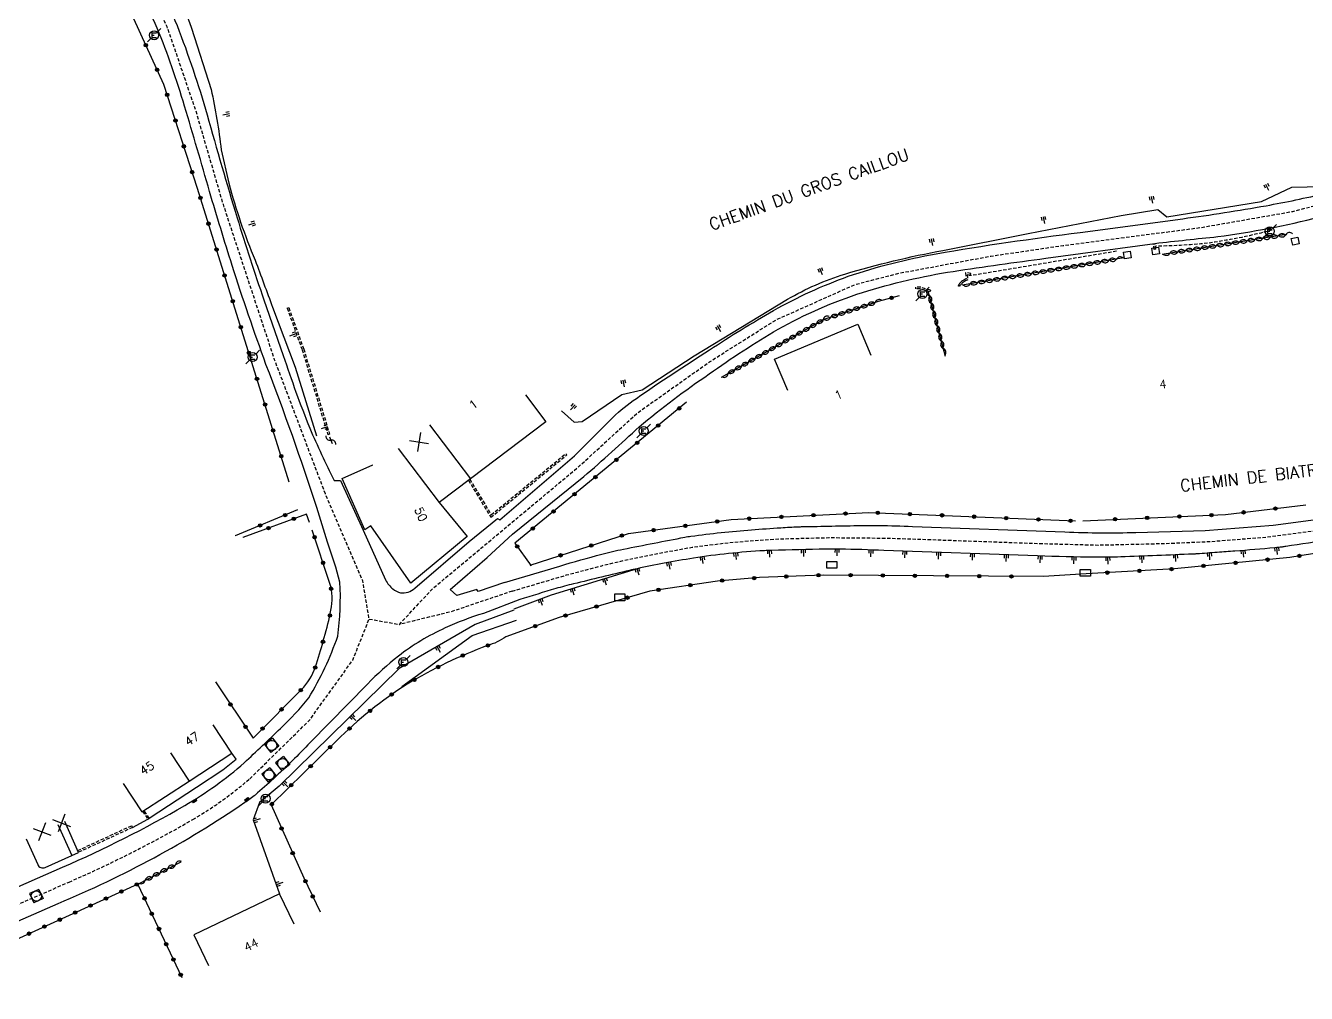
# Model space of a CAD drawing. Header units: millimetres. Extents: x 151000 to 152000, y 111999 to 113000.
# Drawn here: x 151677 to 151866.2, y 112714.3 to 112857.3 of the extents above; entities that cross this region are included whole.
import ezdxf
from ezdxf.enums import TextEntityAlignment as Align

# ---------------------------------------------------------------- set-up
doc = ezdxf.new("R2010")
doc.units = ezdxf.units.MM
doc.linetypes.add('DASHED', pattern=[0.75, 0.5, -0.25])
doc.layers.get('0').update_dxf_attribs({"linetype": 'CONTINUOUS'})
for name, color, linetype in [('W0001', 6, 'DASHED'), ('W0008', 7, 'CONTINUOUS'), ('W0100', 7, 'CONTINUOUS'), ('W0112', 1, 'DASHED'), ('W0211', 2, 'CONTINUOUS'), ('W0220', 5, 'DASHED'), ('W0310', 3, 'CONTINUOUS'), ('W0322', 7, 'CONTINUOUS'), ('W0334', 7, 'CONTINUOUS'), ('W0400', 7, 'CONTINUOUS'), ('W0420', 7, 'CONTINUOUS'), ('W0471', 7, 'CONTINUOUS'), ('W0989', 7, 'CONTINUOUS'), ('W0991', 7, 'CONTINUOUS'), ('W1102', 7, 'CONTINUOUS'), ('W1471', 7, 'CONTINUOUS')]:
    doc.layers.add(name, color=color, linetype=linetype)
doc.styles.get("Standard").update_dxf_attribs({"font": 'romans.shx', "width": 0.85})

# ---------------------------------------------------------------- blocks, each defined once
blk = doc.blocks.new('t211o')
at = {"color": 0, "linetype": 'Continuous'}
for p, q in [((-0.29, 0.5), (-0.29, 0)), ((0, 1), (0, 0)), ((0.29, 0.5), (0.29, 0))]:
    blk.add_line(p, q, dxfattribs=at)
blk = doc.blocks.new('t322o')
at = {"color": 0, "linetype": 'Continuous'}
for radius in [0.25, 0.15]:
    blk.add_circle((0, 0), radius, dxfattribs=at)
blk = doc.blocks.new('t991o')
at = {"color": 0, "linetype": 'Continuous'}
for p, q in [((-1, 1), (1, -1)), ((-1, -1), (1, 1))]:
    blk.add_line(p, q, dxfattribs=at)
blk = doc.blocks.new('t310o')
at = {"color": 0, "linetype": 'Continuous'}
for centre, start, end in [((-0.5, 0.38), 216.8699, 323.1304), ((0.5, -0.37), 36.8699, 143.1303)]:
    blk.add_arc(centre, 0.625, start, end, dxfattribs=at)
blk = doc.blocks.new('T471')
for p, q in [((-0.333334, 0.333334), (-0.333334, -0.333334)), ((-0.333334, 0.333334), (0.333334, 0.333334)), ((-0.333334, 0), (0, 0)), ((0.500001, 0.500001), (1.000002, 1.000002)), ((-0.500001, -0.500001), (-1.000002, -1.000002)), ((-0.333334, -0.333334), (0.333334, -0.333334))]:
    blk.add_line(p, q)
blk.add_ellipse((0, 0), major_axis=(0.471405, 0.471405), ratio=1, start_param=5.4977871438, end_param=11.780972451)
blk = doc.blocks.new('t112o')
at = {"color": 0, "linetype": 'Continuous'}
for p, q in [((-0.5, 0.5), (0.5, 0.5)), ((-0.5, -0.5), (-0.5, 0.5)), ((0.5, 0.5), (0.5, -0.5)), ((0.5, -0.5), (-0.5, -0.5))]:
    blk.add_line(p, q, dxfattribs=at)
blk = doc.blocks.new('T400')
for p, q in [((-0.15, 0.3), (0.15, 0.3)), ((-0.15, -0.25), (-0.15, 0.3)), ((-0.15, 0.15), (0.15, 0.15)), ((-0.15, 0), (0.15, 0)), ((0.15, 0.3), (0.15, -0.25)), ((-0.15, -0.15), (0.15, -0.15)), ((-0.15, -0.25), (-0.15, -0.3)), ((-0.15, -0.3), (0.15, -0.3)), ((0.15, -0.3), (0.15, -0.25))]:
    blk.add_line(p, q)
blk = doc.blocks.new('T420')
for p, q in [((0.75, 0.75), (-0.75, 0.75)), ((-0.75, 0.75), (-0.75, -0.75)), ((0.75, 0.75), (0.75, -0.75)), ((0.75, -0.75), (-0.75, -0.75))]:
    blk.add_line(p, q)
blk.add_ellipse((0, 0), major_axis=(-0.53, 0.53), ratio=1, start_param=3.926991, end_param=10.210176)
blk = doc.blocks.new('T1471')
at = {"color": 0, "linetype": 'Continuous', "flags": 128}
blk.add_lwpolyline([(-0.75, -0.5), (-0.75, 0.5), (0.75, 0.5), (0.75, -0.5), (-0.75, -0.5)], dxfattribs=at)

msp = doc.modelspace()

# ---------------------------------------------------------------- linework, layer by layer
at = {"layer": 'W0001', "flags": 128}
for points in [[(151710.1, 112745.99), (151718.93, 112754.65), (151725.31, 112763.51), (151727.73, 112769.59), (151726.8, 112775.22), (151721.28, 112788.08), (151713.78, 112807.88), (151706.2, 112830.84), (151702.14, 112844.74), (151697.91, 112857.09), (151692.27, 112868.88), (151682.23, 112888.93), (151670.9, 112917.07), (151663.98, 112936.3), (151660.24, 112949.15), (151657.21, 112964.17), (151655.55, 112977.86), (151654.42, 112991.9), (151653.85, 113000)], [(151727.73, 112769.59), (151732.2, 112768.8), (151737.07, 112774.05), (151758.76, 112792.18), (151767.41, 112800.1), (151777.99, 112807.59), (151787.81, 112813.8), (151799.54, 112819.05), (151806.02, 112820.71), (151819.57, 112823.23), (151830.22, 112824.8), (151850.48, 112827.44), (151864.15, 112829.83), (151877, 112833.21), (151885, 112837.19), (151892.2, 112844.16), (151897.1, 112850.44), (151905.18, 112863.48), (151911.8, 112874.45), (151918.16, 112885.01), (151922.75, 112890.97), (151930.32, 112902.58), (151945.84, 112934.13), (151965.19, 112972.11), (151981.3, 113000)], [(151748.85, 112773.72), (151756.9, 112776.11), (151762.08, 112777.48), (151765.74, 112778.35), (151770.56, 112779.33), (151775.45, 112780.21), (151780.26, 112780.82), (151783.85, 112781.15), (151788.52, 112781.45), (151795.65, 112781.63), (151804.65, 112781.55), (151818.96, 112781.04), (151826.95, 112780.75), (151835.4, 112780.53), (151845.08, 112780.76), (151852.1, 112781.06), (151860.41, 112781.72), (151870.12, 112783), (151879.72, 112784.36), (151894.09, 112787.05), (151918.86, 112792.2), (151939.29, 112796.57), (151956.81, 112800.51), (151971.73, 112804.27), (151984.37, 112808.18), (151994.36, 112811.47), (152000, 112813.37)], [(151748.85, 112773.72), (151739.82, 112770.66), (151732.2, 112768.8), (151732.2, 112768.8)]]:
    msp.add_lwpolyline(points, dxfattribs=at)
at = {"layer": 'W0001'}
msp.add_lwpolyline([(151419.54, 112499.27), (151425.05, 112508.65), (151429.48, 112517.82), (151434.62, 112527.53), (151436.08, 112529.46), (151438.25, 112532.01), (151452.31, 112547.08), (151485.38, 112582.76), (151510.29, 112609.76, -0.014174), (151517.79, 112617.68, -0.004488), (151521.92, 112621.73), (151547.21, 112645.94), (151555.2, 112653.33), (151561.51, 112658.87), (151569.26, 112665.36), (151595.92, 112687.3), (151599.81, 112690.45, -0.064202), (151620.29, 112702.91), (151638.81, 112711.18), (151650.38, 112716.21), (151654.96, 112718.25), (151683.41, 112730.73, 0.029014), (151701.69, 112739.97, 0.045765), (151710.1, 112745.99, 0.066654)], format="xyb", dxfattribs=at)
at = {"layer": 'W0008', "flags": 128}
for points in [[(151709.28, 112748.35, 0.0045), (151714.64, 112753.44, 0.037), (151718.82, 112757.97, 0.0529), (151723.1, 112767.04, 0.0467), (151723.42, 112775.06, 0.0243), (151721.58, 112780.93), (151720.01, 112786.07, 0.0132), (151712.5, 112807.23, -0.0105), (151707.5, 112821.83, -0.0045), (151704.16, 112832.78, 0.0044), (151700.47, 112845.37, 0.0255), (151696.45, 112856.89, 0.0189), (151690.81, 112868.47), (151686.37, 112877.13, -0.0123), (151680.65, 112888.65, -0.0133), (151675.57, 112901.13, -0.0032), (151669.35, 112917.14, -0.0055), (151663.02, 112934.84, -0.0151), (151659.35, 112946.03, -0.0267), (151656.19, 112960.53, -0.0212), (151653.72, 112979.52, 0.0017), (151652.64, 112993.76, 0.004685), (151651.97, 113000, 0.004685)], [(151693.73, 112869.29, -0.0208), (151699.37, 112857.29, -0.0218), (151703.81, 112844.11, 0.0056), (151708.23, 112828.9, 0.0085), (151712.19, 112816.77), (151715.06, 112808.54, 0.0162), (151718.96, 112797.81, 0.0148), (151722.56, 112790.09), (151723.5, 112790.07), (151726.84, 112782.72), (151730.17, 112775.37, 0.1197), (151731.25, 112774.04, 0.1191), (151732.35, 112773.49, 0.2167), (151734.46, 112774.14), (151742.53, 112781.05), (151746.68, 112784.46), (151747.06, 112784.27), (151758.08, 112793.72), (151763.72, 112799.39, -0.0434), (151767.2, 112802.2, -0.0111), (151778.01, 112809.37, -0.0156), (151787.48, 112815.19, -0.0424), (151798.5, 112820.24, -0.0383), (151811.46, 112823.56, -0.0129), (151832.77, 112826.71), (151847.89, 112828.76, 0.0114), (151860.2, 112830.68, 0.0138), (151868.98, 112832.51, 0.0389)], [(151747.71, 112774.98), (151743.85, 112773.67), (151743.66, 112773.94), (151740.67, 112773.05), (151739.69, 112773.96), (151745.15, 112778.68), (151748.91, 112782.14), (151759.44, 112790.64, 0.0091), (151767.62, 112798, -0.0266), (151777.96, 112805.81, -0.0239), (151788.13, 112812.41, -0.0504), (151800.58, 112817.86, -0.037), (151813.99, 112820.97, -0.0069), (151827.67, 112822.9), (151843.78, 112825.1, -0.0036), (151853.07, 112826.11, 0.0277), (151868.11, 112828.99, 0.0195)], [(151883.07, 112783.26, -0.000073), (151869.8, 112781.31, -0.000042), (151863.14, 112780.33, -0.000474), (151862.56, 112780.24, -0.014098), (151861.52, 112780.12, -0.002467), (151855.6, 112779.63, -0.001114), (151853, 112779.44, -0.000968), (151850, 112779.22, -0.007201), (151849.43, 112779.19, -0.000387), (151838.74, 112778.77, -0.012901), (151834.91, 112778.72, -0.005844), (151826.46, 112778.92), (151803.77, 112779.74, 0.003497), (151797.26, 112779.93, 0.011109), (151795.21, 112779.93, 0.000927), (151787.22, 112779.73, 0.006721), (151786.12, 112779.69, 0.012931), (151780.81, 112779.27, 0.013202), (151775.64, 112778.59, 0.006789), (151771.31, 112777.84, 0.00729), (151767.3, 112777.03, 0.005265), (151766.19, 112776.78, 0.000702), (151757.92, 112774.79, 0.011987), (151755.3, 112774.09, 0.005853), (151749.99, 112772.46)], [(151747.71, 112774.98), (151755.88, 112777.43, -0.007948), (151762.11, 112779.18, -0.015786), (151765.28, 112779.92, -0.001409), (151774.35, 112781.69, -0.014134), (151775.26, 112781.84, -0.007284), (151779.71, 112782.37, -0.007178), (151784.23, 112782.78, -0.002803), (151788.56, 112783.09, -0.004795), (151791.1, 112783.23, -0.006162), (151791.77, 112783.25, -0.000484), (151800.4, 112783.42, -0.009), (151803.08, 112783.42, -0.004941), (151807.97, 112783.29), (151830.48, 112782.46, 0.007798), (151835.89, 112782.34, 0.008307), (151840.96, 112782.4), (151851.21, 112782.68), (151861.27, 112783.48), (151875.35, 112785.34, 0.006145)], [(151749.99, 112772.46), (151744.6, 112770.43, 0.0319), (151738.97, 112768.27, 0.057), (151732.05, 112764.12, 0.0337), (151727.51, 112759.99), (151719.03, 112751.34, -0.014), (151713.61, 112746, -0.0072), (151710.93, 112743.64), (151710.93, 112743.64)]]:
    msp.add_lwpolyline(points, format="xyb", dxfattribs=at)
at = {"layer": 'W0008'}
for points in [[(151450.56, 112548.71), (151483.63, 112584.38), (151508.52, 112611.37, -0.014151), (151516.1, 112619.38, -0.004491), (151520.26, 112623.45), (151545.57, 112647.68), (151553.6, 112655.11), (151559.95, 112660.69), (151567.73, 112667.2), (151594.41, 112689.15), (151598.31, 112692.31, -0.064213), (151619.32, 112705.09), (151637.85, 112713.37), (151649.42, 112718.39), (151653.99, 112720.43), (151682.46, 112732.92, 0.029019), (151700.49, 112742.03, 0.050184), (151709.28, 112748.35)], [(151456.64, 112548.45), (151487.74, 112582.01), (151515.53, 112612.07, -0.007624), (151524.14, 112620.77), (151550.65, 112646.09), (151557.44, 112652.34), (151570.51, 112663.44), (151601.04, 112688.47, -0.071873), (151627.24, 112703.69), (151681.8, 112727.57, 0.051598), (151709.37, 112742.51, 0.011854), (151710.93, 112743.64)]]:
    msp.add_lwpolyline(points, format="xyb", dxfattribs=at)
at = {"layer": 'W0100', "flags": 128}
for points in [[(151789.56, 112803.38), (151787.61, 112807.99), (151799.9, 112813.19), (151801.85, 112808.59), (151801.85, 112808.59)], [(151750.82, 112802.74), (151753.83, 112798.75), (151742.69, 112790.33), (151738.06, 112786.83), (151742.23, 112781.77), (151733.91, 112774.9), (151727.97, 112783.35), (151727.09, 112782.8), (151723.73, 112790.38), (151728.3, 112792.4), (151728.3, 112792.4)]]:
    msp.add_lwpolyline(points, dxfattribs=at)
at = {"layer": 'W0100'}
for points in [[(151691.41, 112745.29), (151694.14, 112741.1), (151701.14, 112745.65), (151707.45, 112749.75), (151704.72, 112753.94)], [(151716.65, 112724.49), (151714.49, 112729), (151701.82, 112722.91), (151703.99, 112718.41)]]:
    msp.add_lwpolyline(points, dxfattribs=at)
msp.add_lwpolyline([(151677.07, 112737.1), (151678.78, 112733.31, 0.435492), (151679.89, 112732.89), (151683.82, 112734.67), (151684.81, 112735.11), (151682.79, 112739.68)], format="xyb", dxfattribs=at)
at = {"layer": 'W0112'}
for p, q in [((151843.69, 112824.2), (151843.6, 112824.99)), ((151843.94, 112824.23), (151843.84, 112825.02)), ((151815.79, 112820.77), (151815.9, 112819.86)), ((151816.59, 112820.67), (151815.79, 112820.77)), ((151816.08, 112820.48), (151816.16, 112819.72)), ((151816.56, 112820.42), (151816.08, 112820.48)), ((151809.15, 112818.38), (151808.49, 112818.4)), ((151809.19, 112818.63), (151808.5, 112818.65)), ((151810.56, 112817.96), (151809.15, 112818.38)), ((151810.63, 112818.2), (151809.19, 112818.63)), ((151814.79, 112818.95), (151814.72, 112818.85)), ((151814.86, 112819.06), (151814.79, 112818.95)), ((151814.93, 112819.16), (151814.86, 112819.06)), ((151815.01, 112819.26), (151814.93, 112819.16)), ((151815, 112818.82), (151814.93, 112818.72)), ((151815.07, 112818.92), (151815, 112818.82)), ((151815.09, 112819.35), (151815.01, 112819.26)), ((151815.13, 112819.02), (151815.07, 112818.92)), ((151815.23, 112819.48), (151815.09, 112819.35)), ((151815.2, 112819.1), (151815.13, 112819.02)), ((151815.27, 112819.18), (151815.2, 112819.1)), ((151815.38, 112819.59), (151815.23, 112819.48)), ((151815.38, 112819.28), (151815.27, 112819.18)), ((151815.55, 112819.69), (151815.38, 112819.59)), ((151815.52, 112819.38), (151815.38, 112819.28)), ((151815.67, 112819.47), (151815.52, 112819.38)), ((151815.72, 112819.78), (151815.55, 112819.69)), ((151815.83, 112819.55), (151815.67, 112819.47)), ((151815.9, 112819.86), (151815.72, 112819.78)), ((151816.16, 112819.72), (151815.83, 112819.55)), ((151715.63, 112815.53), (151717.83, 112809.4)), ((151715.86, 112815.61), (151718.07, 112809.49)), ((151717.83, 112809.4), (151721.65, 112796.82)), ((151718.07, 112809.49), (151721.89, 112796.9)), ((151745.71, 112784.63), (151756.92, 112793.84)), ((151745.78, 112785.01), (151756.76, 112794.03)), ((151742.39, 112790.1), (151745.71, 112784.63)), ((151742.59, 112790.25), (151745.78, 112785.01))]:
    msp.add_line(p, q, dxfattribs=at)
for points in [[(151843.6, 112824.99), (151843.84, 112825.02)], [(151843.94, 112824.23), (151843.69, 112824.2)], [(151816.56, 112820.42), (151816.59, 112820.67)], [(151808.49, 112818.4), (151808.5, 112818.65)], [(151814.93, 112818.72), (151814.72, 112818.85)], [(151810.63, 112818.2), (151810.56, 112817.96)], [(151715.63, 112815.53), (151715.86, 112815.61)], [(151721.89, 112796.9), (151721.65, 112796.82)], [(151756.76, 112794.03), (151756.92, 112793.84)], [(151742.39, 112790.1), (151742.59, 112790.25)], [(151694.27, 112741.19), (151695.04, 112740.01), (151695.25, 112740.15), (151694.48, 112741.32)], [(151684.69, 112735.38), (151692.64, 112739.06), (151692.77, 112738.79), (151684.81, 112735.11)]]:
    msp.add_lwpolyline(points, dxfattribs=at)
at = {"layer": 'W0211', "flags": 128}
for points in [[(151677.89, 112905.53), (151683.33, 112892.9, 0.0233), (151695.49, 112870.16, -0.0472), (151701.49, 112856.9), (151704.4, 112847.86, -0.0221), (151705.89, 112838.93), (151707.01, 112833.99, 0.0353), (151710.9, 112822.62, -0.0002), (151713.48, 112815.66), (151716.83, 112806.83), (151719.98, 112796.68), (151719.98, 112796.68)], [(151756.13, 112800.38), (151758, 112798.67), (151759.22, 112798.81), (151765.07, 112802.8), (151768.05, 112803.48), (151775.74, 112808.47), (151789.54, 112816.85, -0.0579), (151798, 112820.57, -0.029), (151812.49, 112824.06), (151825.05, 112826.58), (151838.8, 112829.22), (151844.2, 112830.14), (151845.53, 112829.03), (151859.53, 112831.29), (151864.02, 112833.44), (151868.52, 112833.51, 0.069)]]:
    msp.add_lwpolyline(points, format="xyb", dxfattribs=at)
for points in [[(151767.3, 112777.03), (151754.6, 112773.13), (151749.08, 112771.04)], [(151833.63, 112776.28), (151827.35, 112775.86)], [(151749.12, 112770.89), (151743.41, 112768.78), (151732.17, 112762.28), (151714.45, 112744.92), (151714.45, 112744.92)], [(151732.58, 112759.63), (151742.95, 112767.14), (151749.5, 112769.45)]]:
    msp.add_lwpolyline(points, dxfattribs=at)
at = {"layer": 'W0211'}
msp.add_lwpolyline([(151714.45, 112744.92), (151711.52, 112742.48), (151710.62, 112739.92), (151714.49, 112729)], dxfattribs=at)
at = {"layer": 'W0220', "flags": 128}
msp.add_lwpolyline([(151861.11, 112827.07, -0.0284), (151852.05, 112825.19, -0.0247), (151844.03, 112824.7), (151844.03, 112824.7)], format="xyb", dxfattribs=at)
msp.add_lwpolyline([(151838.13, 112823.94), (151816.29, 112820.29), (151816.29, 112820.29)], dxfattribs=at)
at = {"layer": 'W0310', "flags": 128}
for points in [[(151863.16, 112826.4), (151844.88, 112823.49), (151844.88, 112823.49)], [(151839.19, 112822.96), (151815.33, 112818.92), (151815.33, 112818.92)], [(151802.91, 112816.53), (151794.89, 112813.87), (151779.73, 112805.29), (151779.73, 112805.29)], [(151810.26, 112818.12), (151812.83, 112808.46), (151812.83, 112808.46)], [(151721.86, 112796.52), (151722.29, 112795.54), (151722.29, 112795.54)]]:
    msp.add_lwpolyline(points, dxfattribs=at)
at = {"layer": 'W0310'}
msp.add_lwpolyline([(151693.56, 112730.43), (151699.97, 112733.72)], dxfattribs=at)
at = {"layer": 'W0322', "flags": 128}
for points in [[(151715.94, 112789.84), (151702.38, 112833.22), (151697.4, 112848.58), (151678.89, 112889.19), (151676.92, 112893.64), (151661.28, 112934.62), (151655.63, 112951.7), (151649.84, 112952.08), (151649.84, 112952.08)], [(151806.01, 112817.35), (151802.91, 112816.53), (151802.91, 112816.53)], [(151774.63, 112801.63), (151749.26, 112780.81), (151751.64, 112777.46)], [(151921.09, 112789.53), (151916.29, 112789.23), (151897.41, 112784.98), (151881.62, 112781.61), (151863.71, 112778.7), (151846.67, 112777.01), (151833.63, 112776.28)], [(151833.16, 112784.13), (151854.21, 112785.05), (151866.09, 112786.45)], [(151717.16, 112785.73), (151707.93, 112781.9), (151707.93, 112781.9)], [(151718.93, 112783.86), (151718.49, 112785.09), (151709.1, 112781.66), (151709.1, 112781.66)], [(151751.5, 112777.55), (151766.03, 112782.23), (151781.22, 112784.29), (151801.53, 112785.36), (151813.87, 112784.86), (151832.07, 112784.09)], [(151827.35, 112775.86), (151794.85, 112776.1), (151785.39, 112775.71), (151779.19, 112775.21), (151769.18, 112773.71), (151755.81, 112769.83), (151747.92, 112766.97)], [(151718.07, 112731.35), (151720.5, 112726.34)]]:
    msp.add_lwpolyline(points, dxfattribs=at)
for points in [[(151705.03, 112760.3), (151710.59, 112751.99), (151718.09, 112759.55, 0.1127), (151719.95, 112762.98, 0.0133), (151721.09, 112766.88, 0.0271), (151722.1, 112770.91, 0.1226), (151721.93, 112774.87), (151719.32, 112782.75), (151719.32, 112782.75)], [(151747.92, 112766.97, -0.082505), (151745.21, 112765.67, 0.046), (151733.37, 112759.99, 0.0542), (151722.92, 112751.6), (151713.24, 112742.14), (151718.07, 112731.35), (151718.07, 112731.35)]]:
    msp.add_lwpolyline(points, format="xyb", dxfattribs=at)
at = {"layer": 'W0322'}
msp.add_lwpolyline([(151700.12, 112716.55), (151693.56, 112730.43), (151673.81, 112721.41)], dxfattribs=at)
at = {"layer": 'W0334'}
for points in [[(151695.25, 112740.15), (151702.23, 112744.75), (151706.12, 112747.3), (151708.08, 112748.87), (151707.45, 112749.75)], [(151692.77, 112738.79), (151695.04, 112740.01)]]:
    msp.add_lwpolyline(points, dxfattribs=at)
at = {"layer": 'W1102'}
for p, q in [((151698.41, 112749.84), (151701.14, 112745.65)), ((151681.76, 112739.21), (151683.82, 112734.67))]:
    msp.add_line(p, q, dxfattribs=at)
at = {"layer": 'W1102', "flags": 128}
for points in [[(151736.66, 112798.31), (151742.69, 112790.33), (151742.69, 112790.33)], [(151732.03, 112794.81), (151738.06, 112786.83), (151738.06, 112786.83)]]:
    msp.add_lwpolyline(points, dxfattribs=at)

# ---------------------------------------------------------------- block references
at = {"layer": 'W0112'}
for p, rotation in [((151864.52, 112825.44), 12.3516), ((151839.71, 112823.38), 8.084499999999997), ((151843.9, 112823.97), 8.084499999999997)]:
    msp.add_blockref('t112o', p, dxfattribs=dict(at, rotation=rotation))
at = {"layer": 'W0211'}
for p, rotation in [((151707.13, 112844.29), 99.90193287003278), ((151860.19, 112833.83), 205.4990385200214), ((151843.3, 112832.02), 189.674702980204), ((151710.9, 112828.16), 109.2637073467975), ((151827.32, 112829.05), 190.8994670108917), ((151810.79, 112825.78), 190.8796033028278), ((151794.31, 112821.39), 201.871207460152), ((151779.18, 112812.9), 211.2498589055418), ((151716.97, 112811.79), 109.7788032073882), ((151765.24, 112804.89), 192.8282762125942), ((151758.14, 112801.25), 137.5811543609062), ((151721.64, 112798.06), 107.1959658513367), ((151776.94, 112778.79), 188.2627069655319), ((151781.9, 112779.38), 185.3893081464592), ((151786.89, 112779.72), 181.9602124518931), ((151791.89, 112779.85), 181.3718779443975), ((151796.88, 112779.94), 179.2035341077103), ((151801.88, 112779.8), 178.1682867709847), ((151806.88, 112779.63), 177.9362962333706), ((151811.88, 112779.45), 177.9362962333706), ((151816.87, 112779.27), 177.9362962333706), ((151821.87, 112779.09), 177.9362962333706), ((151826.87, 112778.91), 178.0001606872035), ((151831.86, 112778.77), 178.7928026383293), ((151836.86, 112778.72), 180.7846887502357), ((151841.86, 112778.89), 182.2580916895348), ((151846.85, 112779.09), 182.2995326784587), ((151851.85, 112779.35), 184.10782224027), ((151856.83, 112779.73), 184.5656920119558), ((151861.81, 112780.15), 185.9206336007737), ((151767.3, 112777.03), 197.086597245927), ((151772, 112777.97), 190.3304632866337), ((151762.52, 112775.56), 197.086597245927), ((151757.74, 112774.09), 197.086597245927), ((151753, 112772.52), 200.7347624762985), ((151737.78, 112765.52), 210.0524449845561), ((151725.06, 112755.31), 224.4210269937813), ((151715.04, 112745.5), 224.4210269920216), ((151710.68, 112739.75), 289.501069472332), ((151714.02, 112730.32), 289.501069472332)]:
    msp.add_blockref('t211o', p, dxfattribs=dict(at, rotation=rotation))
at = {"layer": 'W0310'}
for p, rotation in [((151857.43, 112825.49), 189.024590965088), ((151858.57, 112825.67), 189.024590965088), ((151859.71, 112825.85), 189.024590965088), ((151860.85, 112826.03), 189.024590965088), ((151861.99, 112826.21), 189.024590965088), ((151863.13, 112826.39), 189.024590965088), ((151846.02, 112823.68), 189.024590965088), ((151847.16, 112823.86), 189.024590965088), ((151848.3, 112824.04), 189.024590965088), ((151849.44, 112824.22), 189.024590965088), ((151850.58, 112824.4), 189.024590965088), ((151851.72, 112824.58), 189.024590965088), ((151852.86, 112824.76), 189.024590965088), ((151854, 112824.94), 189.024590965088), ((151855.14, 112825.12), 189.024590965088), ((151856.28, 112825.31), 189.024590965088), ((151831.28, 112821.62), 189.5989065025962), ((151832.42, 112821.81), 189.5989065025962), ((151833.56, 112822.01), 189.5989065025962), ((151834.69, 112822.2), 189.5989065025962), ((151835.83, 112822.39), 189.5989065025962), ((151836.97, 112822.58), 189.5989065025962), ((151838.11, 112822.78), 189.5989065025962), ((151819.89, 112819.69), 189.5989065025962), ((151821.03, 112819.89), 189.5989065025962), ((151822.17, 112820.08), 189.5989065025962), ((151823.31, 112820.27), 189.5989065025962), ((151824.44, 112820.46), 189.5989065025962), ((151825.58, 112820.66), 189.5989065025962), ((151826.72, 112820.85), 189.5989065025962), ((151827.86, 112821.04), 189.5989065025962), ((151829, 112821.23), 189.5989065025962), ((151830.14, 112821.43), 189.5989065025962), ((151810.45, 112817.39), 284.8756127817998), ((151816.47, 112819.12), 189.5989065025962), ((151817.61, 112819.31), 189.5989065025962), ((151818.75, 112819.5), 189.5989065025962), ((151801.38, 112816.02), 198.3694013727032), ((151802.48, 112816.39), 198.3694013727032), ((151810.75, 112816.27), 284.8756127817998), ((151794.81, 112813.82), 209.5149727461027), ((151795.9, 112814.2), 198.3694013727032), ((151797, 112814.57), 198.3694013727032), ((151798.09, 112814.93), 198.3694013727032), ((151799.19, 112815.29), 198.3694013727032), ((151800.28, 112815.66), 198.3694013727032), ((151811.05, 112815.15), 284.8756127817998), ((151811.34, 112814.04), 284.8756127817998), ((151791.79, 112812.12), 209.5149727461027), ((151792.8, 112812.68), 209.5149727461027), ((151793.81, 112813.25), 209.5149727461027), ((151811.64, 112812.92), 284.8756127817998), ((151811.94, 112811.8), 284.8756127817998), ((151788.78, 112810.41), 209.5149727461027), ((151789.78, 112810.98), 209.5149727461027), ((151790.79, 112811.55), 209.5149727461027), ((151812.23, 112810.69), 284.8756127817998), ((151784.76, 112808.13), 209.5149727461027), ((151785.76, 112808.7), 209.5149727461027), ((151786.77, 112809.27), 209.5149727461027), ((151787.77, 112809.84), 209.5149727461027), ((151812.53, 112809.57), 284.8756127817998), ((151781.74, 112806.43), 209.5149727461027), ((151782.75, 112806.99), 209.5149727461027), ((151783.75, 112807.56), 209.5149727461027), ((151780.74, 112805.86), 209.5149727461027), ((151722.08, 112796.03), 139.0989135061844), ((151698.01, 112732.72), 27.1962213874022), ((151699.12, 112733.29), 27.1962213874022), ((151694.67, 112731), 27.1962213874022), ((151695.79, 112731.57), 27.1962213874022), ((151696.9, 112732.15), 27.1962213874022)]:
    msp.add_blockref('t310o', p, dxfattribs=dict(at, rotation=rotation))
at = {"layer": 'W0322'}
for p, rotation in [((151694.75, 112854.4), 114.5105246052951), ((151696.41, 112850.77), 114.5105246052951), ((151697.9, 112847.06), 107.9512144213018), ((151699.13, 112843.25), 107.9512144213018), ((151700.36, 112839.45), 107.9512144213018), ((151701.59, 112835.64), 107.9512144213018), ((151702.81, 112831.83), 107.358484235995), ((151704.01, 112828.02), 107.358484235995), ((151705.2, 112824.2), 107.358484235995), ((151706.39, 112820.38), 107.358484235995), ((151707.59, 112816.56), 107.358484235995), ((151804.9, 112817.06), 219.3817226148416), ((151708.78, 112812.74), 107.358484235995), ((151709.97, 112808.93), 107.358484235995), ((151711.17, 112805.11), 107.358484235995), ((151712.36, 112801.29), 107.358484235995), ((151773.53, 112800.73), 219.3817226148416), ((151713.55, 112797.47), 107.358484235995), ((151770.44, 112798.19), 219.3817226148416), ((151767.34, 112795.65), 219.3817226148416), ((151714.75, 112793.66), 107.358484235995), ((151764.25, 112793.12), 219.3817226148416), ((151761.16, 112790.58), 219.3817226148416), ((151758.07, 112788.04), 219.3817226148416), ((151861.59, 112785.92), 6.716160217076363), ((151715.32, 112784.96), 202.537579513784), ((151716.61, 112784.41), 200.0487989649061), ((151754.98, 112785.5), 219.3817226148416), ((151779.15, 112784.01), 7.736350391877145), ((151783.88, 112784.43), 3.009552172059605), ((151788.62, 112784.68), 3.009552172059605), ((151793.36, 112784.93), 3.009552172059605), ((151798.11, 112785.18), 3.009552172059605), ((151802.85, 112785.31), 357.6841198196446), ((151807.6, 112785.11), 357.6841198196446), ((151812.34, 112784.92), 357.6841198196446), ((151817.09, 112784.72), 357.5856312178489), ((151821.83, 112784.52), 357.5856312178489), ((151826.58, 112784.32), 357.5856312178489), ((151831.33, 112784.12), 357.5856312178489), ((151837.91, 112784.34), 2.479952944043698), ((151842.65, 112784.55), 2.479952944043698), ((151847.4, 112784.75), 2.479952944043698), ((151852.15, 112784.96), 2.479952944043698), ((151856.88, 112785.36), 6.716160217076363), ((151711.62, 112783.43), 202.537579513784), ((151712.86, 112783.04), 200.0487989649061), ((151751.89, 112782.96), 219.3817226148416), ((151769.74, 112782.73), 7.736350391877145), ((151774.44, 112783.37), 7.736350391877145), ((151719.67, 112781.69), 108.344410112871), ((151749.61, 112780.32), 305.3245350847337), ((151760.55, 112780.46), 17.83917912902765), ((151765.07, 112781.92), 17.83917912902765), ((151756.02, 112779.01), 17.83917912902765), ((151860.43, 112778.37), 185.6655209573154), ((151865.14, 112778.93), 189.2294336671704), ((151720.93, 112777.9), 108.344410112871), ((151836.76, 112776.45), 183.2120637983676), ((151841.5, 112776.72), 183.2120637983676), ((151846.25, 112776.98), 183.2120637983676), ((151850.97, 112777.44), 185.6655209573154), ((151855.7, 112777.9), 185.6655209573154), ((151775.17, 112774.61), 188.5078960332142), ((151779.87, 112775.27), 184.6403759528899), ((151784.61, 112775.65), 184.6403759528899), ((151789.35, 112775.88), 182.3502731759718), ((151794.1, 112776.07), 182.3502731759718), ((151798.85, 112776.07), 179.5766316139839), ((151803.6, 112776.04), 179.5766316139839), ((151808.35, 112776), 179.5766316139839), ((151813.1, 112775.97), 179.5766316139839), ((151817.85, 112775.93), 179.5766316139839), ((151822.6, 112775.9), 179.5766316139839), ((151722.12, 112774.08), 100.7748853441274), ((151765.87, 112772.75), 196.1983347950874), ((151770.47, 112773.91), 188.5078960332142), ((151761.31, 112771.43), 196.1983347950874), ((151721.94, 112770.12), 77.74457431749481), ((151756.75, 112770.1), 196.1983347950874), ((151752.26, 112768.55), 199.907282521836), ((151720.92, 112766.25), 74.84195397916811), ((151745.27, 112765.7), 200.8315608965157), ((151741.56, 112764.21), 203.5249199912764), ((151719.78, 112762.42), 70.41509615568725), ((151737.94, 112762.51), 206.7300908358962), ((151734.42, 112760.61), 209.9352616805159), ((151717.63, 112759.09), 45.26735681290984), ((151731.06, 112758.44), 215.1540195919468), ((151707.25, 112756.97), 303.7750849978866), ((151714.81, 112756.25), 45.26735681290984), ((151727.87, 112756.03), 218.8498078375821), ((151709.48, 112753.65), 303.7750849978866), ((151712, 112753.41), 45.26735681290984), ((151724.84, 112753.43), 222.5455960832176), ((151721.96, 112750.65), 224.3336468877809), ((151719.1, 112747.86), 224.3336468877809), ((151716.23, 112745.06), 224.3336468877809), ((151713.37, 112742.26), 224.3336468877809), ((151714.8, 112738.65), 294.1094661583276), ((151716.44, 112735), 294.1094661583276), ((151691.14, 112729.33), 204.545697904321), ((151693.42, 112730.37), 204.545697904321), ((151718.32, 112730.84), 295.9042859871194), ((151686.6, 112727.25), 204.545697904321), ((151688.87, 112728.29), 204.545697904321), ((151694.56, 112728.32), 115.272735546952), ((151719.41, 112728.59), 295.9042859871194), ((151684.32, 112726.21), 204.545697904321), ((151695.63, 112726.05), 115.272735546952), ((151679.77, 112724.14), 204.545697904321), ((151682.05, 112725.17), 204.545697904321), ((151696.7, 112723.79), 115.272735546952), ((151677.5, 112723.1), 204.545697904321), ((151697.76, 112721.53), 115.272735546952), ((151698.83, 112719.27), 115.272735546952), ((151699.9, 112717.01), 115.272735546952)]:
    msp.add_blockref('t322o', p, dxfattribs=dict(at, rotation=rotation))
at = {"layer": 'W0400'}
for p, rotation in [((151701.96, 112742.73), 122.4749359437263), ((151709.67, 112742.91), 304.659303807773)]:
    msp.add_blockref('T400', p, dxfattribs=dict(at, rotation=rotation))
at = {"layer": 'W0420'}
for p, rotation in [((151713.34, 112750.92), 37.7610765378979), ((151714.97, 112748.23), 37.7610765378979), ((151712.94, 112746.56), 37.7610765378979), ((151678.58, 112728.66), 23.641611124148)]:
    msp.add_blockref('T420', p, dxfattribs=dict(at, rotation=rotation))
at = {"layer": 'W0471'}
for p in [(151695.98, 112855.87), (151860.76, 112826.9), (151809.46, 112817.63), (151710.53, 112808.31), (151768.29, 112797.39), (151732.8, 112763.23), (151712.43, 112743.05)]:
    msp.add_blockref('T471', p, dxfattribs=at)
at = {"layer": 'W0991'}
for p, rotation in [((151735.1, 112795.77), 306.29638906399), ((151682.28, 112739.45), 294.316859085541), ((151679.42, 112738.15), 294.3168590850419)]:
    msp.add_blockref('t991o', p, dxfattribs=dict(at, rotation=rotation))
at = {"layer": 'W1471'}
for p in [(151796.07, 112777.62), (151833.51, 112776.41), (151764.76, 112772.8)]:
    msp.add_blockref('T1471', p, dxfattribs=at)

# ---------------------------------------------------------------- texts
at = {"layer": 'W0989'}
for s, rotation, p in [('CHEMIN DU GROS CAILLOU', 19.7614, (151792.69, 112833.09)), ('CHEMIN DE BIATROOZ', 6.7162, (151860.02, 112790.76))]:
    msp.add_text(s, height=1.75, rotation=rotation, dxfattribs=at).set_placement(p, align=Align.MIDDLE)
at = {"layer": 'W0991'}
for s, rotation, p in [('1', 22.9533, (151797.07, 112802.76)), ('4', 6.84, (151844.95, 112804.3)), ('1', 37.086, (151743.13, 112801.32)), ('50', 293.9264, (151735.38, 112785.08)), ('47', 33.0287, (151701.57, 112751.89)), ('45', 33.0131, (151694.91, 112747.57)), ('44', 25.6683, (151710.32, 112721.45))]:
    msp.add_text(s, height=1.25, rotation=rotation, dxfattribs=at).set_placement(p, align=Align.MIDDLE)

doc.saveas('drawing.dxf')
